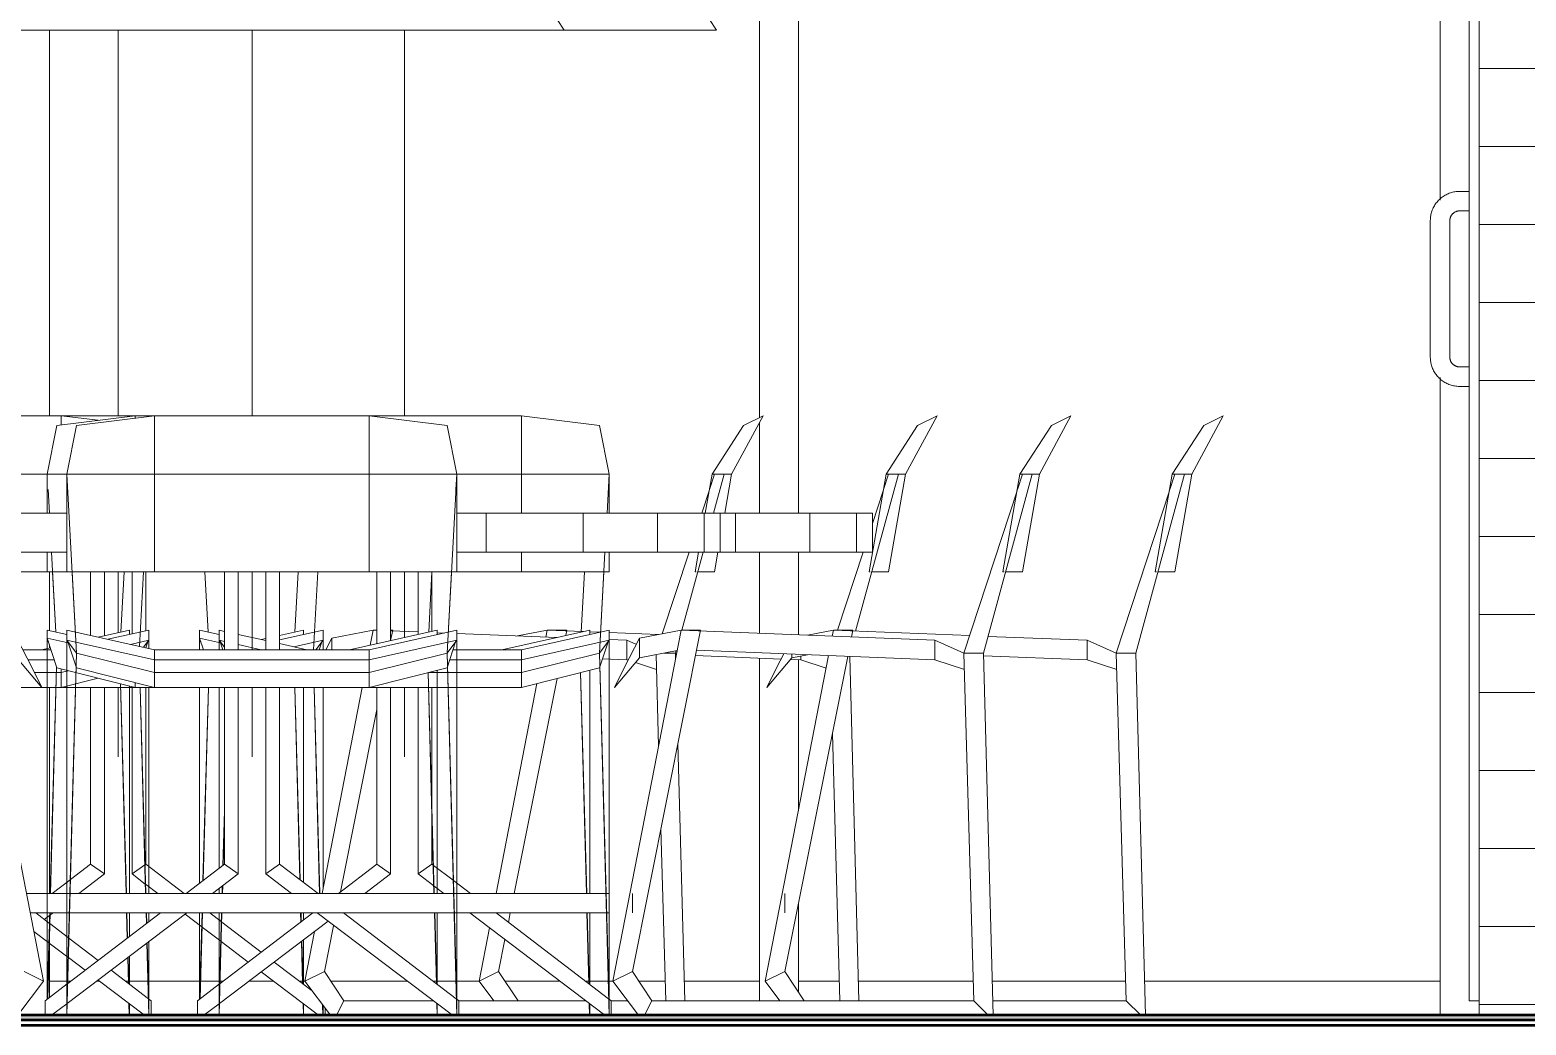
# Model space of a CAD drawing. Header units: inches. Extents: x -4169 to 1533, y -251 to 585.
# Drawn here: x 153.9 to 230.6, y -0.2 to 50.8 of the extents above; entities that cross this region are included whole.
import ezdxf

# ---------------------------------------------------------------- set-up
doc = ezdxf.new("R2010")
doc.units = ezdxf.units.IN
doc.header["$MEASUREMENT"] = 0
doc.linetypes.add('Aligning Line 1_8_', pattern=[0.25, 0.125, -0.125])
doc.linetypes.add('Grid Line 1_2_', pattern=[0.875, 0.5, -0.125, 0.125, -0.125])
for name, color, linetype, lineweight in [('0-4', 10, 'Continuous', 5), ('A-DOOR', 31, 'Continuous', 13), ('A-DOOR-2', 31, 'Continuous', 9), ('A-FLOR-1', 250, 'Continuous', 50), ('A-FLOR-LEVL-1', 51, 'Grid Line 1_2_', 9), ('A-FLOR-PATT-1', 7, 'Continuous', 9), ('A-GENM', 5, 'Continuous', 9), ('A-GLAZ-CWMG', 51, 'Continuous', 9), ('A-WALL', 113, 'Continuous', 13), ('A-WALL-PATT-1', 111, 'Continuous', 9), ('G-ANNO-SYMB', 111, 'Aligning Line 1_8_', 9), ('G-ANNO-SYMB-1', 147, 'Aligning Line 1_8_', 9), ('G-IMPT', 8, 'Continuous', 9), ('L-SITE', 91, 'Continuous', 9)]:
    doc.layers.add(name, color=color, linetype=linetype, lineweight=lineweight)

# ---------------------------------------------------------------- blocks, each defined once
blk = doc.blocks.new('CTR - 2nd Phase_rvt-2-BUILDING ELEVATION - SOUTH')
at = {"layer": 'A-FLOR-PATT-1'}
h = blk.add_hatch(dxfattribs=at)
h.set_pattern_fill('FP_29', color=256, style=0, pattern_type=2)
h.set_pattern_definition([(0, (0, 0), (24, 24), [24, -24]), (0, (0, 9), (24, 24), [24, -24]), (0, (0, 18), (24, 24), [24, -24]), (90, (3, 21), (-24, 24), [24, -24]), (90, (12, 21), (-24, 24), [24, -24]), (90, (21, 21), (-24, 24), [24, -24])])
h.paths.add_polyline_path([(9897.389, -0.25), (9897.449, -0.25), (9897.389, 0), (12087.189, 0.013), (12087.189, 0.25), (9891.189, 0.25), (9891.189, -0.25), (9894.604, -0.25)], flags=0)
at = {"layer": 'A-FLOR-1'}
for p, q in [((12087.189, 0.25), (9891.189, 0.25)), ((12088.589, 0), (9897.389, 0)), ((9891.189, -0.25), (12087.189, -0.25))]:
    blk.add_line(p, q, dxfattribs=at)
at = {"layer": 'A-FLOR-LEVL-1'}
blk.add_line((9609.49, 0), (12558.481, 0), dxfattribs=at)
blk = doc.blocks.new('CTR  - Topography_rvt-2-BUILDING ELEVATION - SOUTH')
at = {"layer": 'A-FLOR-LEVL-1'}
blk.add_line((9609.49, 0), (12558.481, 0), dxfattribs=at)
at = {"layer": 'G-ANNO-SYMB-1'}
blk.add_line((9742.879, 0), (12461.78, 0), dxfattribs=at)
blk = doc.blocks.new('CTR - 1st Phase - Common Walls_rvt-2-BUILDING ELEVATION - SOUTH')
at = {"layer": 'A-FLOR-LEVL-1'}
blk.add_line((9609.49, 0), (12558.481, 0), dxfattribs=at)
at = {"layer": 'G-ANNO-SYMB-1'}
blk.add_line((9706.236, 0), (12461.78, 0), dxfattribs=at)
blk = doc.blocks.new('Outdoor Table01 - 02ZUTB01_dwg-V29-BUILDING ELEVATION - SOUTH')
at = {"layer": 'G-IMPT'}
for p, q in [((11193.59, 31), (11204.59, 31)), ((11204.59, 31), (11206.484, 30.763)), ((11204.59, 31), (11204.59, 30.527)), ((11240.576, 31), (11238.96, 28)), ((11239.576, 30.5), (11240.576, 31)), ((11239.576, 30.5), (11237.96, 28)), ((11193.59, 28), (11203.877, 28)), ((11237.96, 28), (11237.612, 26)), ((11237.833, 27.213), (11238.09, 28)), ((11238.09, 28), (11237.96, 28)), ((11238.045, 26), (11238.59, 28)), ((11238.09, 28), (11238.59, 28)), ((11238.96, 28), (11238.59, 28)), ((11238.96, 28), (11238.612, 26)), ((11237.436, 26), (11237.812, 27.151)), ((11235.412, 19.812), (11236.782, 24)), ((11236.409, 20), (11237.5, 24)), ((11237.264, 24), (11237.09, 23)), ((11238.264, 24), (11238.09, 23)), ((11203.877, 23), (11193.59, 23)), ((11207.649, 19.902), (11207.818, 23)), ((11207.649, 19.902), (11207.818, 23)), ((11208.818, 23), (11208.609, 19.171)), ((11208.818, 23), (11208.609, 19.171)), ((11237.151, 23), (11237.09, 23)), ((11238.09, 23), (11237.227, 23)), ((11206.484, 19.643), (11208.09, 20)), ((11209.09, 20), (11206.984, 19.532)), ((11208.09, 19.778), (11208.09, 20)), ((11209.09, 20), (11209.09, 19.48)), ((11218.46, 19.585), (11220.59, 20)), ((11220.442, 19.237), (11220.59, 20)), ((11220.59, 20), (11220.775, 20)), ((11220.59, 20), (11220.775, 19.993)), ((11221.482, 20), (11221.59, 20)), ((11221.482, 19.964), (11222.897, 19.908)), ((11221.484, 19.468), (11221.59, 20)), ((11209.09, 19.48), (11208.154, 19.272)), ((11209.09, 19.48), (11208.817, 19.124)), ((11209.03, 19.401), (11208.93, 19.099)), ((11209.09, 19.064), (11209.09, 19.48)), ((11209.09, 19.064), (11209.09, 19.48)), ((11218.158, 19), (11218.46, 19.585)), ((11218.46, 19), (11218.46, 19.585)), ((11223.877, 19.868), (11224.223, 19.855)), ((11224.877, 19.828), (11229.996, 19.624)), ((11232.689, 19.516), (11233.59, 19.48)), ((11233.59, 19.48), (11234.082, 19.266)), ((11233.59, 18.48), (11233.59, 19.48)), ((11204.069, 19), (11202.621, 19)), ((11204.24, 18.48), (11202.89, 18.48)), ((11203.59, 19), (11204.037, 19.099)), ((11233.59, 18.48), (11232.342, 18.53)), ((11233.664, 18.456), (11233.59, 18.48)), ((11235.224, 14.069), (11235.092, 18.75)), ((11236.09, 18.83), (11235.501, 18.83)), ((11236.09, 18.83), (11236.123, 18.951)), ((11236.097, 18.562), (11236.09, 18.83)), ((11204.59, 17.83), (11203.222, 17.83)), ((11204.59, 18.012), (11204.59, 17.83)), ((11204.955, 17.921), (11204.59, 17.83)), ((11204.59, 17.83), (11204.59, 17.065)), ((11235.114, 17.984), (11234.035, 18.335)), ((11204.59, 17.065), (11200.76, 17.065)), ((11206.484, 17.538), (11204.59, 17.065)), ((11207.918, 6.5), (11207.632, 17.251)), ((11207.936, 6.5), (11207.634, 17.251)), ((11207.936, 6.5), (11207.634, 17.251)), ((11208.09, 6.5), (11208.09, 17.137)), ((11208.09, 6.5), (11208.09, 17.137)), ((11208.637, 17.065), (11208.918, 6.5)), ((11208.64, 17.065), (11208.936, 6.5)), ((11209.09, 6.5), (11209.09, 17.065)), ((11209.09, 6.5), (11209.09, 17.065)), ((11217.965, 6.5), (11220.02, 17.065)), ((11218.905, 6.576), (11220.775, 15.925)), ((11236.564, 1), (11236.214, 14.183)), ((11235.59, 1), (11235.343, 9.829)), ((11202.814, 6.5), (11203.877, 6.5)), ((11203.009, 5.5), (11203.877, 5.5)), ((11203.287, 5.5), (11203.988, 4.966)), ((11207.979, 4.205), (11207.944, 5.5)), ((11208, 4.221), (11207.964, 5.5)), ((11208, 4.221), (11207.964, 5.5)), ((11208.09, 4.29), (11208.09, 5.5)), ((11208.09, 4.29), (11208.09, 5.5)), ((11208.944, 5.5), (11208.959, 4.951)), ((11208.964, 5.5), (11208.979, 4.966)), ((11209.09, 5.051), (11209.09, 5.5)), ((11209.09, 5.051), (11209.09, 5.5)), ((11204.008, 4.951), (11204.967, 4.221)), ((11218.09, 2.5), (11218.557, 4.831)), ((11203.194, 4.548), (11203.96, 3.967)), ((11203.982, 3.951), (11204.939, 3.226)), ((11204.989, 4.205), (11206.484, 3.066)), ((11208.985, 3.951), (11209.084, 0.25)), ((11209.007, 3.967), (11209.09, 1)), ((11209.09, 2.5), (11209.09, 4.03)), ((11209.09, 2), (11209.09, 4.03)), ((11217.09, 2), (11217.586, 4.548)), ((11204.962, 3.208), (11205.818, 2.56)), ((11208.04, 1.881), (11208.005, 3.208)), ((11208.066, 1.861), (11208.028, 3.226)), ((11208.066, 1.861), (11208.028, 3.226)), ((11208.09, 2), (11208.09, 3.273)), ((11208.09, 2.5), (11208.09, 3.273)), ((11207.149, 2.56), (11209.061, 1.103)), ((11208.09, 2.5), (11208.09, 1.843)), ((11208.09, 2), (11208.09, 2.5)), ((11209.09, 1), (11209.09, 2.5)), ((11209.09, 2.5), (11209.09, 2)), ((11217.09, 2), (11218.09, 2.5)), ((11218.09, 2.5), (11219.09, 1)), ((11206.484, 2.056), (11208.867, 0.25)), ((11208.09, 2), (11208.09, 1.843)), ((11209.09, 1), (11209.09, 2)), ((11217.09, 2), (11218.403, 0.25)), ((11208.084, 0.25), (11208.067, 0.856)), ((11208.09, 0.838), (11208.09, 0.25)), ((11208.09, 0.838), (11208.09, 0.25)), ((11208.09, 0.838), (11208.09, 0.25)), ((11209.088, 1.083), (11209.197, 1)), ((11209.09, 0.25), (11209.09, 1)), ((11209.197, 1), (11209.197, 0.25)), ((11219.09, 1), (11218.715, 0.25)), ((11219.09, 1), (11223.664, 1)), ((11224.984, 1), (11231.476, 1)), ((11232.796, 1), (11233.627, 1))]:
    blk.add_line(p, q, dxfattribs=at)
blk = doc.blocks.new('Outdoor Table01 - Outdoor Table01-V30-BUILDING ELEVATION - SOUTH')
blk.add_blockref('Outdoor Table01 - 02ZUTB01_dwg-V29-BUILDING ELEVATION - SOUTH', (0, 0))
blk = doc.blocks.new('Outdoor Table01 - 02ZUTB01_dwg-V33-BUILDING ELEVATION - SOUTH')
at = {"layer": 'G-IMPT'}
for p, q in [((11207.516, 49.5), (11207.516, 50.767)), ((11207.516, 49.5), (11207.516, 50.767)), ((11207.516, 31), (11207.516, 49.5)), ((11207.516, 31), (11207.516, 49.5)), ((11204.59, 31), (11208.377, 31)), ((11249.501, 31), (11247.886, 28)), ((11248.501, 30.5), (11249.501, 31)), ((11248.501, 30.5), (11246.886, 28)), ((11245.322, 19.955), (11247.516, 28)), ((11246.886, 28), (11246.016, 23)), ((11246.758, 27.213), (11247.016, 28)), ((11247.016, 28), (11246.886, 28)), ((11247.016, 28), (11247.516, 28)), ((11247.886, 28), (11247.016, 23)), ((11247.886, 28), (11247.516, 28)), ((11246.189, 25.474), (11246.738, 27.151)), ((11244.399, 20), (11245.707, 24)), ((11206.101, 19.728), (11206.101, 23)), ((11206.809, 19.715), (11206.809, 23)), ((11207.516, 19.872), (11207.516, 23)), ((11207.516, 19.872), (11207.516, 23)), ((11208.223, 19.807), (11208.223, 23)), ((11208.93, 19.964), (11208.93, 23)), ((11216.574, 19.902), (11216.743, 23)), ((11216.574, 19.902), (11216.743, 23)), ((11217.743, 23), (11217.525, 19)), ((11217.743, 23), (11217.525, 19)), ((11246.076, 23), (11246.016, 23)), ((11247.016, 23), (11246.153, 23)), ((11218.016, 20), (11215.791, 19.506)), ((11215.791, 19.728), (11217.016, 20)), ((11217.016, 19.778), (11217.016, 20)), ((11218.016, 20), (11218.016, 19.48)), ((11227.994, 19.704), (11229.516, 20)), ((11229.447, 19.646), (11229.516, 20)), ((11229.516, 20), (11230.516, 20)), ((11229.516, 20), (11231.358, 19.926)), ((11230.461, 19.727), (11230.516, 20)), ((11214.853, 19.519), (11215.084, 19.571)), ((11218.016, 19.48), (11216.523, 19.148)), ((11218.016, 19.48), (11217.647, 19)), ((11217.955, 19.401), (11217.823, 19)), ((11218.016, 19), (11218.016, 19.48)), ((11218.016, 19), (11218.016, 19.48)), ((11231.689, 19.913), (11232.205, 19.892)), ((11232.689, 19.873), (11235.207, 19.772)), ((11241.51, 18.52), (11237.116, 18.696)), ((11242.516, 18.48), (11241.988, 18.501)), ((11242.516, 18.48), (11242.516, 18.674)), ((11243.812, 18.058), (11242.516, 18.48)), ((11245.489, 1), (11245.02, 18.654)), ((11208.377, 17.065), (11204.59, 17.065)), ((11206.101, 8), (11206.101, 17.065)), ((11206.809, 7.5), (11206.809, 17.065)), ((11207.516, 13.5), (11207.516, 17.065)), ((11207.516, 13.5), (11207.516, 17.065)), ((11208.223, 7.5), (11208.223, 17.065)), ((11208.93, 8), (11208.93, 17.065)), ((11216.824, 7.213), (11216.563, 17.065)), ((11216.842, 7.2), (11216.565, 17.065)), ((11216.842, 7.2), (11216.565, 17.065)), ((11217.016, 7.067), (11217.016, 17.065)), ((11217.016, 7.067), (11217.016, 17.065)), ((11217.563, 17.065), (11217.843, 6.5)), ((11217.565, 17.065), (11217.861, 6.5)), ((11218.016, 6.76), (11218.016, 17.065)), ((11218.016, 6.76), (11218.016, 17.065)), ((11226.891, 6.5), (11228.984, 17.264)), ((11227.816, 6.5), (11230.02, 17.523)), ((11244.516, 1), (11244.131, 14.709)), ((11206.101, 8), (11205.068, 7.213)), ((11206.101, 8), (11206.809, 7.5)), ((11208.223, 7.5), (11208.879, 7.964)), ((11208.93, 8), (11210.9, 6.5)), ((11205.051, 7.2), (11204.132, 6.5)), ((11206.809, 7.5), (11205.489, 6.5)), ((11208.223, 7.5), (11208.905, 6.983)), ((11208.923, 6.97), (11209.543, 6.5)), ((11203.999, 5.372), (11203.727, 5.165)), ((11204.169, 5.5), (11204.02, 5.387)), ((11210.946, 5.437), (11211.796, 4.793)), ((11212.213, 5.5), (11212.803, 5.051)), ((11216.882, 5.035), (11216.87, 5.5)), ((11216.902, 5.051), (11216.89, 5.5)), ((11216.902, 5.051), (11216.89, 5.5)), ((11217.016, 5.137), (11217.016, 5.5)), ((11217.016, 5.137), (11217.016, 5.5)), ((11227.519, 5.018), (11227.616, 5.5)), ((11211.816, 4.778), (11212.775, 4.051)), ((11212.823, 5.035), (11214.853, 3.49)), ((11226.016, 2), (11226.547, 4.734)), ((11212.797, 4.035), (11214.186, 2.982)), ((11216.966, 1.881), (11216.909, 4.035)), ((11216.992, 1.861), (11216.93, 4.051)), ((11216.992, 1.861), (11216.93, 4.051)), ((11217.016, 2), (11217.016, 4.116)), ((11217.016, 2.5), (11217.016, 4.116)), ((11227.016, 2.5), (11227.342, 4.132)), ((11214.853, 2.477), (11217.792, 0.25)), ((11215.519, 2.982), (11217.465, 1.501)), ((11217.016, 2.5), (11217.016, 1.843)), ((11217.016, 2), (11217.016, 2.5)), ((11226.016, 2), (11227.016, 2.5)), ((11227.016, 2.5), (11228.016, 1)), ((11217.016, 2), (11217.016, 1.843)), ((11226.016, 2), (11226.766, 1)), ((11217.009, 0.25), (11216.993, 0.856)), ((11217.016, 0.838), (11217.016, 0.25)), ((11217.016, 0.838), (11217.016, 0.25)), ((11217.016, 0.838), (11217.016, 0.25)), ((11217.995, 0.794), (11218.009, 0.25)), ((11218.016, 0.25), (11218.016, 0.766)), ((11218.122, 0.624), (11218.122, 0.25))]:
    blk.add_line(p, q, dxfattribs=at)
blk = doc.blocks.new('Outdoor Table01 - Outdoor Table01-V34-BUILDING ELEVATION - SOUTH')
blk.add_blockref('Outdoor Table01 - 02ZUTB01_dwg-V33-BUILDING ELEVATION - SOUTH', (0, 0))
blk = doc.blocks.new('Outdoor Table01 - 02ZUTB01_dwg-V35-BUILDING ELEVATION - SOUTH')
at = {"layer": 'G-IMPT'}
for p, q in [((11237.075, 52.489), (11238.189, 50.767)), ((11222.189, 49.5), (11222.189, 50.767)), ((11222.189, 49.5), (11222.189, 50.767)), ((11230.377, 50.767), (11238.189, 50.767)), ((11222.189, 31), (11222.189, 49.5)), ((11222.189, 31), (11222.189, 49.5)), ((11220.377, 31), (11228.189, 31)), ((11228.189, 31), (11232.189, 30.5)), ((11228.189, 31), (11228.189, 28)), ((11264.175, 31), (11262.559, 28)), ((11263.175, 30.5), (11264.175, 31)), ((11232.189, 30.5), (11232.689, 28)), ((11263.175, 30.5), (11261.559, 28)), ((11224.877, 28), (11228.189, 28)), ((11228.189, 28), (11232.689, 28)), ((11228.189, 28), (11228.189, 26)), ((11232.689, 28), (11232.58, 26)), ((11232.689, 28), (11232.646, 27.213)), ((11232.689, 28), (11232.689, 26)), ((11259.689, 18.83), (11262.189, 28)), ((11261.559, 28), (11260.689, 23)), ((11261.432, 27.213), (11261.689, 28)), ((11261.689, 28), (11261.559, 28)), ((11261.689, 28), (11262.189, 28)), ((11262.559, 28), (11261.689, 23)), ((11262.559, 28), (11262.189, 28)), ((11258.689, 18.83), (11261.412, 27.151)), ((11239.16, 26), (11238.377, 26)), ((11242.974, 26), (11239.16, 26)), ((11239.16, 24), (11239.16, 26)), ((11245.372, 26), (11242.974, 26)), ((11242.974, 24), (11242.974, 26)), ((11246.189, 26), (11245.372, 26)), ((11245.372, 24), (11245.372, 26)), ((11246.189, 24), (11246.189, 26)), ((11228.189, 24), (11228.189, 23)), ((11232.471, 24), (11232.189, 18.83)), ((11232.689, 24), (11232.689, 23)), ((11239.16, 24), (11238.377, 24)), ((11242.974, 24), (11239.16, 24)), ((11245.372, 24), (11242.974, 24)), ((11246.189, 24), (11245.372, 24)), ((11212.131, 19.902), (11211.962, 23)), ((11211.962, 23), (11212.131, 19.902)), ((11220.775, 19.311), (11220.775, 23)), ((11221.482, 19.468), (11221.482, 23)), ((11222.189, 19.625), (11222.189, 23)), ((11222.189, 19.625), (11222.189, 23)), ((11222.897, 19.782), (11222.897, 23)), ((11223.604, 19.939), (11223.604, 23)), ((11228.189, 23), (11224.877, 23)), ((11232.689, 23), (11228.189, 23)), ((11231.248, 19.902), (11231.417, 23)), ((11231.248, 19.902), (11231.417, 23)), ((11232.417, 23), (11232.189, 18.83)), ((11260.75, 23), (11260.689, 23)), ((11261.689, 23), (11260.826, 23)), ((11203.689, 2), (11200.189, 20)), ((11211.689, 19.585), (11211.689, 20)), ((11211.689, 20), (11212.689, 19.778)), ((11212.689, 20), (11212.689, 19.48)), ((11212.963, 19.939), (11212.689, 20)), ((11227.189, 19), (11231.689, 20)), ((11232.689, 20), (11228.189, 19)), ((11231.689, 19.778), (11231.689, 20)), ((11232.689, 20), (11232.689, 19.48)), ((11242.858, 19.741), (11244.189, 20)), ((11244.129, 19.69), (11244.189, 20)), ((11244.189, 20), (11245.189, 20)), ((11244.189, 20), (11251.168, 19.721)), ((11245.119, 19.65), (11245.189, 20)), ((11202.319, 19.585), (11203.104, 18.065)), ((11211.689, 19), (11211.689, 19.585)), ((11211.689, 19), (11211.689, 19.585)), ((11211.689, 19.585), (11211.882, 19)), ((11211.689, 19.585), (11211.689, 19.48)), ((11211.689, 19.585), (11212.768, 19.345)), ((11211.689, 19.48), (11211.75, 19.401)), ((11212.689, 19.48), (11212.689, 19)), ((11212.689, 19), (11212.689, 19.48)), ((11212.689, 19.48), (11212.963, 19.124)), ((11212.963, 19.419), (11212.689, 19.48)), ((11212.882, 19), (11212.75, 19.401)), ((11215.084, 19.468), (11213.67, 19.782)), ((11214.848, 19), (11213.67, 19.262)), ((11217.189, 19), (11215.791, 19.311)), ((11232.689, 19.48), (11228.189, 18.48)), ((11232.689, 19.48), (11232.189, 18.83)), ((11232.629, 19.401), (11232.189, 18.065)), ((11232.689, 2.5), (11232.689, 19.48)), ((11232.689, 6.5), (11232.689, 19.48)), ((11252.11, 19.683), (11257.189, 19.48)), ((11257.189, 19.48), (11258.689, 18.83)), ((11257.189, 18.48), (11257.189, 19.48)), ((11202.319, 18.585), (11203.604, 17.065)), ((11228.189, 18.48), (11224.513, 18.48)), ((11228.189, 19), (11224.684, 19)), ((11228.189, 19), (11228.189, 18.48)), ((11232.189, 18.83), (11228.189, 17.83)), ((11228.189, 18.48), (11228.189, 17.83)), ((11232.189, 18.83), (11232.683, 0.25)), ((11232.189, 18.83), (11232.689, 1)), ((11240.689, 2), (11243.936, 18.698)), ((11242.059, 18.585), (11240.775, 17.065)), ((11241.275, 18.065), (11241.648, 18.789)), ((11241.689, 2.5), (11244.921, 18.658)), ((11242.059, 18.585), (11242.059, 18.773)), ((11242.858, 18.741), (11242.059, 18.585)), ((11257.189, 18.48), (11251.873, 18.693)), ((11258.713, 17.984), (11257.189, 18.48)), ((11259.189, 1), (11258.689, 18.83)), ((11259.689, 18.83), (11258.689, 18.83)), ((11260.183, 0.25), (11259.689, 18.83)), ((11203.104, 18.065), (11203.604, 17.065)), ((11228.189, 17.83), (11223.435, 17.83)), ((11232.189, 18.065), (11228.189, 17.065)), ((11228.189, 17.83), (11228.189, 17.065)), ((11231.517, 6.5), (11231.216, 17.822)), ((11231.535, 6.5), (11231.218, 17.822)), ((11231.535, 6.5), (11231.218, 17.822)), ((11231.689, 6.5), (11231.689, 17.94)), ((11231.689, 6.5), (11231.689, 17.94)), ((11240.775, 17.065), (11241.275, 18.065)), ((11211.689, 7.03), (11211.689, 17.065)), ((11211.689, 7.03), (11211.689, 17.065)), ((11212.14, 17.065), (11211.862, 7.162)), ((11212.14, 17.065), (11211.862, 7.162)), ((11212.143, 17.065), (11211.88, 7.175)), ((11212.689, 17.065), (11212.689, 7.792)), ((11212.689, 7.792), (11212.689, 17.065)), ((11228.189, 17.065), (11220.377, 17.065)), ((11220.775, 8), (11220.775, 17.065)), ((11221.482, 7.5), (11221.482, 17.065)), ((11222.189, 13.5), (11222.189, 17.065)), ((11222.189, 13.5), (11222.189, 17.065)), ((11222.897, 7.5), (11222.897, 17.065)), ((11223.604, 10.745), (11223.604, 17.065)), ((11212.884, 7.94), (11212.963, 10.745)), ((11212.901, 7.953), (11212.963, 10.292)), ((11223.604, 8), (11223.604, 10.292)), ((11220.775, 8), (11218.805, 6.5)), ((11220.775, 8), (11221.482, 7.5)), ((11222.897, 7.5), (11223.604, 8)), ((11223.604, 8), (11223.666, 7.953)), ((11223.682, 7.94), (11224.686, 7.175)), ((11221.482, 7.5), (11220.162, 6.5)), ((11222.897, 7.5), (11223.694, 6.896)), ((11224.704, 7.162), (11225.573, 6.5)), ((11212.689, 6.757), (11212.689, 6.5)), ((11212.689, 6.5), (11212.689, 6.757)), ((11212.844, 6.5), (11212.854, 6.882)), ((11212.862, 6.5), (11212.873, 6.896)), ((11223.712, 6.882), (11224.216, 6.5)), ((11224.877, 6.5), (11232.517, 6.5)), ((11232.535, 6.5), (11232.689, 6.5)), ((11232.689, 6.5), (11232.689, 5.5)), ((11241.689, 5.5), (11241.689, 6.5)), ((11211.689, 2.5), (11211.689, 5.5)), ((11211.689, 2), (11211.689, 5.5)), ((11211.816, 5.5), (11211.692, 1.083)), ((11211.816, 5.5), (11211.692, 1.083)), ((11211.835, 5.5), (11211.719, 1.103)), ((11212.689, 5.5), (11212.689, 2)), ((11212.689, 2.5), (11212.689, 5.5)), ((11212.689, 1), (11212.816, 5.5)), ((11212.696, 0.25), (11212.835, 5.5)), ((11217.492, 5.5), (11212.739, 1.881)), ((11224.877, 5.5), (11232.543, 5.5)), ((11225.536, 5.5), (11232.466, 0.25)), ((11226.887, 5.5), (11232.66, 1.103)), ((11231.639, 1.881), (11231.543, 5.5)), ((11231.665, 1.861), (11231.563, 5.5)), ((11231.665, 1.861), (11231.563, 5.5)), ((11231.689, 2), (11231.689, 5.5)), ((11231.689, 2.5), (11231.689, 5.5)), ((11232.563, 5.5), (11232.689, 5.5)), ((11232.689, 2), (11232.689, 5.5)), ((11218.283, 5.076), (11212.712, 0.856)), ((11202.689, 2.5), (11203.689, 2)), ((11211.689, 1.081), (11211.689, 2.5)), ((11211.689, 2.5), (11211.689, 2)), ((11212.689, 2.5), (11212.689, 1)), ((11212.689, 2), (11212.689, 2.5)), ((11231.689, 2.5), (11231.689, 1.843)), ((11231.689, 2), (11231.689, 2.5)), ((11232.689, 1), (11232.689, 2.5)), ((11232.689, 2.5), (11232.689, 2)), ((11240.689, 2), (11241.689, 2.5)), ((11241.689, 2.5), (11242.689, 1)), ((11202.377, 0.25), (11203.689, 2)), ((11212.714, 1.861), (11211.583, 1)), ((11211.689, 1.081), (11211.689, 2)), ((11212.689, 2), (11212.689, 1)), ((11231.689, 2), (11231.689, 1.843)), ((11232.689, 1), (11232.689, 2)), ((11240.689, 2), (11241.439, 1)), ((11211.583, 1), (11211.583, 0.25)), ((11212.689, 0.838), (11211.913, 0.25)), ((11212.689, 1), (11212.689, 0.25)), ((11231.683, 0.25), (11231.667, 0.856)), ((11231.689, 0.838), (11231.689, 0.25)), ((11231.689, 0.838), (11231.689, 0.25)), ((11231.689, 0.838), (11231.689, 0.25)), ((11232.687, 1.083), (11232.796, 1)), ((11232.689, 0.25), (11232.689, 1)), ((11232.796, 1), (11232.796, 0.25)), ((11252.35, 1), (11259.189, 1)), ((11259.189, 1), (11259.939, 0.25))]:
    blk.add_line(p, q, dxfattribs=at)
blk = doc.blocks.new('Outdoor Table01 - Outdoor Table01-V36-BUILDING ELEVATION - SOUTH')
blk.add_blockref('Outdoor Table01 - 02ZUTB01_dwg-V35-BUILDING ELEVATION - SOUTH', (0, 0))
blk = doc.blocks.new('Outdoor Table01 - 02ZUTB01_dwg-V28-BUILDING ELEVATION - SOUTH')
at = {"layer": 'G-IMPT'}
for p, q in [((11106.665, 75.5), (11122.665, 50.767)), ((11090.665, 50.767), (11122.665, 50.767)), ((11106.665, 49.5), (11106.665, 50.767)), ((11106.665, 49.5), (11106.665, 50.767)), ((11106.665, 31), (11106.665, 49.5)), ((11106.665, 31), (11106.665, 49.5)), ((11100.665, 31), (11096.665, 30.5)), ((11097.665, 30.5), (11101.665, 31)), ((11101.665, 31), (11100.665, 31)), ((11100.665, 31), (11100.665, 30.875)), ((11101.665, 31), (11112.665, 31)), ((11101.665, 31), (11101.665, 28)), ((11112.665, 31), (11116.665, 30.5)), ((11112.665, 31), (11112.665, 28)), ((11148.65, 31), (11147.035, 28)), ((11147.65, 30.5), (11148.65, 31)), ((11096.165, 28), (11096.665, 30.5)), ((11097.665, 30.5), (11097.165, 28)), ((11116.665, 30.5), (11117.165, 28)), ((11147.65, 30.5), (11146.035, 28)), ((11096.165, 28), (11096.165, 26)), ((11097.165, 28), (11096.165, 28)), ((11097.665, 18.83), (11097.165, 28)), ((11097.208, 27.213), (11097.165, 28)), ((11097.165, 28), (11097.165, 23)), ((11101.665, 28), (11097.165, 28)), ((11101.665, 28), (11112.665, 28)), ((11101.665, 28), (11101.665, 23)), ((11112.665, 28), (11117.165, 28)), ((11112.665, 28), (11112.665, 23)), ((11117.165, 28), (11116.665, 18.83)), ((11117.165, 28), (11117.122, 27.213)), ((11117.165, 28), (11117.165, 23)), ((11144.165, 18.83), (11146.665, 28)), ((11146.035, 28), (11145.165, 23)), ((11145.907, 27.213), (11146.165, 28)), ((11146.165, 28), (11146.035, 28)), ((11146.165, 28), (11146.665, 28)), ((11147.035, 28), (11146.165, 23)), ((11147.035, 28), (11146.665, 28)), ((11096.274, 26), (11096.208, 27.213)), ((11143.165, 18.83), (11145.887, 27.151)), ((11097.165, 26), (11094.665, 26)), ((11118.665, 26), (11117.165, 26)), ((11123.635, 26), (11118.665, 26)), ((11118.665, 24), (11118.665, 26)), ((11127.449, 26), (11123.635, 26)), ((11123.635, 24), (11123.635, 26)), ((11129.847, 26), (11127.449, 26)), ((11127.449, 24), (11127.449, 26)), ((11130.665, 26), (11129.847, 26)), ((11129.847, 24), (11129.847, 26)), ((11130.665, 24), (11130.665, 26)), ((11097.165, 24), (11094.665, 24)), ((11096.165, 24), (11096.165, 23)), ((11096.606, 19.902), (11096.383, 24)), ((11118.665, 24), (11117.165, 24)), ((11123.635, 24), (11118.665, 24)), ((11127.449, 24), (11123.635, 24)), ((11129.847, 24), (11127.449, 24)), ((11130.665, 24), (11129.847, 24)), ((11096.165, 23), (11097.165, 23)), ((11096.437, 23), (11096.606, 19.902)), ((11101.665, 23), (11097.165, 23)), ((11097.665, 18.83), (11097.437, 23)), ((11112.665, 23), (11101.665, 23)), ((11105.251, 19), (11105.251, 23)), ((11105.958, 19), (11105.958, 23)), ((11106.665, 19), (11106.665, 23)), ((11106.665, 19), (11106.665, 23)), ((11107.372, 19), (11107.372, 23)), ((11108.079, 19), (11108.079, 23)), ((11117.165, 23), (11112.665, 23)), ((11115.723, 19.902), (11115.892, 23)), ((11115.723, 19.902), (11115.892, 23)), ((11116.892, 23), (11116.665, 18.83)), ((11145.225, 23), (11145.165, 23)), ((11146.165, 23), (11145.302, 23)), ((11096.165, 19.585), (11096.165, 20)), ((11096.165, 20), (11097.165, 19.778)), ((11097.165, 20), (11097.165, 19.48)), ((11101.665, 19), (11097.165, 20)), ((11111.665, 19), (11116.165, 20)), ((11117.165, 20), (11112.665, 19)), ((11116.165, 19.778), (11116.165, 20)), ((11117.165, 20), (11117.165, 19.48)), ((11125.165, 2), (11128.665, 20)), ((11126.165, 2.5), (11129.665, 20)), ((11126.535, 19.585), (11128.665, 20)), ((11128.665, 20), (11129.665, 20)), ((11128.665, 20), (11141.665, 19.48)), ((11096.165, 6.5), (11096.165, 19.585)), ((11096.165, 2), (11096.165, 19.585)), ((11096.165, 19.585), (11096.665, 18.065)), ((11096.165, 19.585), (11096.165, 19.48)), ((11096.165, 19.585), (11097.244, 19.345)), ((11096.165, 19.48), (11096.225, 19.401)), ((11097.165, 19.48), (11097.165, 6.5)), ((11097.165, 2.5), (11097.165, 19.48)), ((11097.165, 19.48), (11097.665, 18.83)), ((11101.665, 18.48), (11097.165, 19.48)), ((11097.665, 18.065), (11097.225, 19.401)), ((11117.165, 19.48), (11112.665, 18.48)), ((11117.165, 19.48), (11116.665, 18.83)), ((11117.104, 19.401), (11116.665, 18.065)), ((11117.165, 2.5), (11117.165, 19.48)), ((11117.165, 6.5), (11117.165, 19.48)), ((11125.75, 18.065), (11126.535, 19.585)), ((11126.535, 18.585), (11126.535, 19.585)), ((11141.665, 19.48), (11143.165, 18.83)), ((11141.665, 18.48), (11141.665, 19.48)), ((11097.165, 1), (11097.665, 18.83)), ((11097.172, 0.25), (11097.665, 18.83)), ((11101.665, 17.83), (11097.665, 18.83)), ((11112.665, 19), (11101.665, 19)), ((11101.665, 18.48), (11101.665, 19)), ((11112.665, 18.48), (11101.665, 18.48)), ((11101.665, 17.83), (11101.665, 18.48)), ((11112.665, 19), (11112.665, 18.48)), ((11116.665, 18.83), (11112.665, 17.83)), ((11112.665, 18.48), (11112.665, 17.83)), ((11116.665, 18.83), (11117.158, 0.25)), ((11116.665, 18.83), (11117.165, 1)), ((11126.535, 18.585), (11125.25, 17.065)), ((11128.463, 18.961), (11126.535, 18.585)), ((11141.665, 18.48), (11129.459, 18.968)), ((11143.189, 17.984), (11141.665, 18.48)), ((11143.665, 1), (11143.165, 18.83)), ((11144.165, 18.83), (11143.165, 18.83)), ((11144.658, 0.25), (11144.165, 18.83)), ((11096.645, 18.125), (11096.319, 6.492)), ((11096.645, 18.125), (11096.319, 6.492)), ((11096.646, 18.122), (11096.337, 6.491)), ((11096.665, 18.065), (11100.665, 17.065)), ((11101.665, 17.065), (11097.665, 18.065)), ((11112.665, 17.83), (11101.665, 17.83)), ((11101.665, 17.83), (11101.665, 17.065)), ((11116.665, 18.065), (11112.665, 17.065)), ((11112.665, 17.83), (11112.665, 17.065)), ((11115.992, 6.5), (11115.692, 17.822)), ((11116.011, 6.5), (11115.693, 17.822)), ((11116.011, 6.5), (11115.693, 17.822)), ((11116.165, 6.5), (11116.165, 17.94)), ((11116.165, 6.5), (11116.165, 17.94)), ((11125.25, 17.065), (11125.75, 18.065)), ((11100.665, 17.315), (11100.665, 17.065)), ((11100.665, 17.065), (11101.665, 17.065)), ((11112.665, 17.065), (11101.665, 17.065)), ((11105.251, 8), (11105.251, 17.065)), ((11105.958, 7.5), (11105.958, 17.065)), ((11106.665, 13.5), (11106.665, 17.065)), ((11106.665, 13.5), (11106.665, 17.065)), ((11107.372, 7.5), (11107.372, 17.065)), ((11108.079, 8), (11108.079, 17.065)), ((11105.251, 8), (11103.281, 6.5)), ((11105.251, 8), (11105.958, 7.5)), ((11107.372, 7.5), (11108.079, 8)), ((11108.079, 8), (11110.049, 6.5)), ((11105.958, 7.5), (11104.638, 6.5)), ((11107.372, 7.5), (11108.692, 6.5)), ((11097.165, 6.5), (11096.165, 6.5)), ((11096.165, 6.5), (11096.165, 5.5)), ((11097.165, 5.5), (11097.165, 6.5)), ((11097.165, 6.5), (11097.319, 6.5)), ((11097.337, 6.5), (11116.992, 6.5)), ((11117.011, 6.5), (11117.165, 6.5)), ((11117.165, 6.5), (11117.165, 5.5)), ((11126.165, 5.5), (11126.165, 6.5)), ((11097.165, 5.5), (11096.165, 5.5)), ((11096.165, 2.5), (11096.165, 5.5)), ((11096.291, 5.5), (11096.167, 1.083)), ((11096.291, 5.5), (11096.167, 1.083)), ((11096.311, 5.5), (11096.194, 1.103)), ((11097.165, 5.5), (11097.291, 5.5)), ((11097.165, 5.5), (11097.165, 2)), ((11103.318, 5.5), (11097.188, 0.856)), ((11101.968, 5.5), (11097.215, 1.881)), ((11097.311, 5.5), (11117.019, 5.5)), ((11110.012, 5.5), (11116.942, 0.25)), ((11111.362, 5.5), (11117.136, 1.103)), ((11116.115, 1.881), (11116.019, 5.5)), ((11116.141, 1.861), (11116.039, 5.5)), ((11116.141, 1.861), (11116.039, 5.5)), ((11116.165, 2), (11116.165, 5.5)), ((11116.165, 2.5), (11116.165, 5.5)), ((11117.039, 5.5), (11117.165, 5.5)), ((11117.165, 2), (11117.165, 5.5)), ((11096.165, 1.081), (11096.165, 2.5)), ((11096.165, 2.5), (11096.165, 2)), ((11097.165, 2.5), (11097.165, 1)), ((11097.165, 2), (11097.165, 2.5)), ((11116.165, 2.5), (11116.165, 1.843)), ((11116.165, 2), (11116.165, 2.5)), ((11117.165, 1), (11117.165, 2.5)), ((11117.165, 2.5), (11117.165, 2)), ((11125.165, 2), (11126.165, 2.5)), ((11126.165, 2.5), (11127.165, 1)), ((11097.189, 1.861), (11096.058, 1)), ((11096.165, 1.081), (11096.165, 2)), ((11097.165, 2), (11097.165, 1)), ((11116.165, 2), (11116.165, 1.843)), ((11117.165, 1), (11117.165, 2)), ((11125.165, 2), (11126.477, 0.25)), ((11096.058, 1), (11096.058, 0.25)), ((11097.165, 0.838), (11096.388, 0.25)), ((11097.165, 1), (11097.165, 0.25)), ((11116.158, 0.25), (11116.142, 0.856)), ((11116.165, 0.838), (11116.165, 0.25)), ((11116.165, 0.838), (11116.165, 0.25)), ((11116.165, 0.838), (11116.165, 0.25)), ((11117.163, 1.083), (11117.271, 1)), ((11117.165, 0.25), (11117.165, 1)), ((11117.271, 1), (11117.271, 0.25)), ((11127.165, 1), (11126.79, 0.25)), ((11127.165, 1), (11143.665, 1)), ((11143.665, 1), (11144.415, 0.25))]:
    blk.add_line(p, q, dxfattribs=at)
blk = doc.blocks.new('Outdoor Table01 - Outdoor Table01-V39-BUILDING ELEVATION - SOUTH')
blk.add_blockref('Outdoor Table01 - 02ZUTB01_dwg-V28-BUILDING ELEVATION - SOUTH', (107.712, 0))
blk = doc.blocks.new('Rectangular Mullion - 2_ x 4_ rectangular-1900529-BUILDING ELEVATION - SOUTH')
at = {"layer": 'A-GLAZ-CWMG'}
for p, q in [((11242.389, 1.45), (11242.389, 2)), ((11242.389, 2), (11244.488, 2)), ((11245.466, 2), (11251.349, 2)), ((11252.324, 2), (11259.161, 2)), ((11260.136, 2), (11275.289, 2)), ((11275.289, 2), (11275.289, 0.25))]:
    blk.add_line(p, q, dxfattribs=at)
blk = doc.blocks.new('Rectangular Mullion - 2_ x 4_ rectangular-1960055-BUILDING ELEVATION - SOUTH')
at = {"layer": 'A-GLAZ-CWMG'}
for p, q in [((11201.989, 96), (11201.989, 74.606)), ((11203.989, 96), (11203.989, 74.572)), ((11201.989, 50.767), (11201.989, 31)), ((11203.989, 50.767), (11203.989, 31)), ((11201.989, 23), (11201.989, 19.65)), ((11203.989, 23), (11203.989, 19.975)), ((11203.989, 19.243), (11203.989, 19.089)), ((11201.989, 17.065), (11201.989, 10.743)), ((11203.989, 17.065), (11203.989, 6.5)), ((11201.989, 5.46), (11201.989, 4.869)), ((11203.989, 5.364), (11203.989, 5.012)), ((11201.989, 3.849), (11201.989, 1.45)), ((11203.989, 3.945), (11203.989, 1.167))]:
    blk.add_line(p, q, dxfattribs=at)
blk = doc.blocks.new('Rectangular Mullion - 2_ x 4_ rectangular-V40-BUILDING ELEVATION - SOUTH')
at = {"layer": 'A-GLAZ-CWMG'}
for p, q in [((11240.389, 96), (11240.389, 70.752)), ((11242.389, 96), (11242.389, 70.226)), ((11242.389, 51.831), (11242.389, 26)), ((11240.389, 51.305), (11240.389, 30.907)), ((11240.389, 30.654), (11240.389, 26)), ((11240.389, 24), (11240.389, 19.839)), ((11242.389, 24), (11242.389, 19.759)), ((11240.389, 18.565), (11240.389, 1)), ((11242.389, 18.485), (11242.389, 10.743)), ((11242.389, 6), (11242.389, 1.45))]:
    blk.add_line(p, q, dxfattribs=at)
blk = doc.blocks.new('Rectangular Mullion - 2_ x 4_ rectangular-1900522-BUILDING ELEVATION - SOUTH')
at = {"layer": 'A-GLAZ-CWMG'}
for p, q in [((11203.989, 1.167), (11203.989, 2)), ((11203.989, 2), (11204.905, 2)), ((11204.93, 2), (11205.083, 2)), ((11206.41, 2), (11206.557, 2)), ((11207.884, 2), (11208.037, 2)), ((11208.062, 2), (11209.037, 2)), ((11209.062, 2), (11211.717, 2)), ((11211.743, 2), (11212.717, 2)), ((11212.743, 2), (11212.896, 2)), ((11214.223, 2), (11215.482, 2)), ((11216.809, 2), (11216.963, 2)), ((11216.988, 2), (11217.09, 2)), ((11218.424, 2), (11222.344, 2)), ((11223.67, 2), (11223.824, 2)), ((11223.849, 2), (11224.824, 2)), ((11224.849, 2), (11226.016, 2)), ((11227.349, 2), (11230.156, 2)), ((11231.483, 2), (11231.636, 2)), ((11231.661, 2), (11232.636, 2)), ((11232.661, 2), (11232.877, 2)), ((11234.21, 2), (11235.562, 2)), ((11236.537, 2), (11240.389, 2)), ((11240.389, 2), (11240.389, 1))]:
    blk.add_line(p, q, dxfattribs=at)
blk = doc.blocks.new('Storefront_Entry_Door-_Single_7051 - Store Front Single Door-1960075-BUILDING ELEVATION - SOUTH')
at = {"layer": 'A-DOOR-2'}
for p, q in [((11276.789, 42.5), (11276.289, 42.5)), ((11276.289, 41.5), (11276.789, 41.5)), ((11274.789, 41), (11274.789, 34)), ((11275.789, 34), (11275.789, 41)), ((11276.789, 33.5), (11276.289, 33.5)), ((11276.289, 32.5), (11276.789, 32.5))]:
    blk.add_line(p, q, dxfattribs=at)
at = {"layer": 'A-DOOR-2', "flags": 128}
for points in [[(11276.289, 42.5), (11276.229, 42.499), (11276.17, 42.495), (11276.11, 42.489), (11276.05, 42.481), (11275.991, 42.47), (11275.933, 42.457), (11275.875, 42.442), (11275.818, 42.424), (11275.761, 42.404), (11275.705, 42.382), (11275.65, 42.357), (11275.597, 42.33), (11275.544, 42.302), (11275.493, 42.271), (11275.442, 42.238), (11275.394, 42.203), (11275.346, 42.166), (11275.3, 42.128), (11275.256, 42.087), (11275.213, 42.045), (11275.172, 42.001), (11275.133, 41.956), (11275.096, 41.909), (11275.061, 41.86), (11275.027, 41.81), (11274.996, 41.759), (11274.966, 41.707), (11274.939, 41.654), (11274.914, 41.599), (11274.891, 41.544), (11274.871, 41.487), (11274.852, 41.43), (11274.836, 41.372), (11274.823, 41.314), (11274.811, 41.255), (11274.802, 41.196), (11274.796, 41.136), (11274.791, 41.076), (11274.789, 41.016), (11274.789, 41)], [(11275.789, 41), (11275.79, 41.02), (11275.791, 41.04), (11275.793, 41.06), (11275.796, 41.08), (11275.799, 41.099), (11275.804, 41.119), (11275.809, 41.138), (11275.815, 41.157), (11275.821, 41.176), (11275.829, 41.195), (11275.837, 41.213), (11275.846, 41.231), (11275.855, 41.248), (11275.866, 41.266), (11275.877, 41.282), (11275.888, 41.299), (11275.901, 41.314), (11275.913, 41.33), (11275.927, 41.344), (11275.941, 41.359), (11275.956, 41.372), (11275.971, 41.385), (11275.986, 41.398), (11276.003, 41.41), (11276.019, 41.421), (11276.036, 41.431), (11276.054, 41.441), (11276.072, 41.45), (11276.09, 41.458), (11276.108, 41.466), (11276.127, 41.473), (11276.146, 41.479), (11276.165, 41.484), (11276.185, 41.489), (11276.204, 41.493), (11276.224, 41.496), (11276.244, 41.498), (11276.264, 41.499), (11276.284, 41.5), (11276.289, 41.5)], [(11274.789, 34), (11274.791, 33.94), (11274.794, 33.88), (11274.8, 33.82), (11274.809, 33.761), (11274.819, 33.702), (11274.832, 33.643), (11274.848, 33.585), (11274.866, 33.528), (11274.886, 33.472), (11274.908, 33.416), (11274.932, 33.361), (11274.959, 33.307), (11274.988, 33.255), (11275.019, 33.203), (11275.051, 33.153), (11275.086, 33.104), (11275.123, 33.057), (11275.162, 33.011), (11275.202, 32.967), (11275.244, 32.924), (11275.288, 32.883), (11275.334, 32.844), (11275.381, 32.807), (11275.429, 32.771), (11275.479, 32.738), (11275.53, 32.706), (11275.582, 32.677), (11275.636, 32.65), (11275.69, 32.625), (11275.746, 32.602), (11275.802, 32.581), (11275.859, 32.563), (11275.917, 32.547), (11275.976, 32.533), (11276.034, 32.522), (11276.094, 32.513), (11276.153, 32.506), (11276.213, 32.502), (11276.273, 32.5), (11276.289, 32.5)], [(11276.289, 33.5), (11276.269, 33.5), (11276.249, 33.502), (11276.23, 33.504), (11276.21, 33.506), (11276.19, 33.51), (11276.171, 33.514), (11276.151, 33.519), (11276.132, 33.525), (11276.113, 33.532), (11276.095, 33.539), (11276.076, 33.548), (11276.059, 33.557), (11276.041, 33.566), (11276.024, 33.576), (11276.007, 33.587), (11275.991, 33.599), (11275.975, 33.611), (11275.96, 33.624), (11275.945, 33.638), (11275.931, 33.652), (11275.917, 33.666), (11275.904, 33.681), (11275.892, 33.697), (11275.88, 33.713), (11275.869, 33.73), (11275.858, 33.747), (11275.848, 33.764), (11275.839, 33.782), (11275.831, 33.8), (11275.823, 33.819), (11275.817, 33.838), (11275.81, 33.857), (11275.805, 33.876), (11275.8, 33.895), (11275.797, 33.915), (11275.794, 33.935), (11275.791, 33.955), (11275.79, 33.975), (11275.789, 33.995), (11275.789, 34)]]:
    blk.add_lwpolyline(points, dxfattribs=at)
blk = doc.blocks.new('_THE_ WINDOW _ DOOR - Window - 1st Floor-V43-BUILDING ELEVATION - SOUTH')
at = {"layer": 'A-GENM'}
for p, q in [((11276.789, 1), (11276.789, 85.375)), ((11277.289, 85.375), (11276.789, 85.375)), ((11277.289, 1), (11276.789, 1))]:
    blk.add_line(p, q, dxfattribs=at)
blk = doc.blocks.new('Rectangular Mullion - 2_ x 4_ rectangular-1960078-BUILDING ELEVATION - SOUTH')
at = {"layer": 'A-GLAZ-CWMG'}
for p, q in [((11275.289, 42.049), (11275.289, 96)), ((11275.289, 0.25), (11275.289, 32.951))]:
    blk.add_line(p, q, dxfattribs=at)

msp = doc.modelspace()

# ---------------------------------------------------------------- hatches: boundary and pattern name
at = {"layer": 'A-WALL-PATT-1'}
h = msp.add_hatch(dxfattribs=at)
h.set_pattern_fill('FP_52', color=256, style=0, pattern_type=2)
h.set_pattern_definition([(0, (232.4918, 0.8), (0, 4), []), (90, (232.492, 0.8), (-8, 8), [4, -28]), (90, (248.492, 4.8), (-8, 8), [4, -28])])
h.paths.add_polyline_path([(234.029, 0.25), (236.804, 0.25), (236.804, 105.75), (228.179, 105.75), (228.179, 0.25), (228.647, 0.25)], flags=0)

# ---------------------------------------------------------------- linework, layer by layer
at = {"layer": 'A-WALL'}
msp.add_line((228.179, 0.25), (228.179, 105.75), dxfattribs=at)
at = {"layer": 'G-ANNO-SYMB'}
msp.add_line((-1342.874, 0), (1412.67, 0), dxfattribs=at)

# ---------------------------------------------------------------- block references
at = {"layer": '0-4'}
for name in ['CTR - 2nd Phase_rvt-2-BUILDING ELEVATION - SOUTH', 'CTR - 1st Phase - Common Walls_rvt-2-BUILDING ELEVATION - SOUTH', 'CTR  - Topography_rvt-2-BUILDING ELEVATION - SOUTH']:
    msp.add_blockref(name, (-11049.11, 0), dxfattribs=at)
at = {"layer": 'A-DOOR'}
msp.add_blockref('Storefront_Entry_Door-_Single_7051 - Store Front Single Door-1960075-BUILDING ELEVATION - SOUTH', (-11049.11, 0), dxfattribs=at)
at = {"layer": 'A-GENM'}
msp.add_blockref('_THE_ WINDOW _ DOOR - Window - 1st Floor-V43-BUILDING ELEVATION - SOUTH', (-11049.11, 0), dxfattribs=at)
at = {"layer": 'A-GLAZ-CWMG'}
for name in ['Rectangular Mullion - 2_ x 4_ rectangular-1960055-BUILDING ELEVATION - SOUTH', 'Rectangular Mullion - 2_ x 4_ rectangular-V40-BUILDING ELEVATION - SOUTH', 'Rectangular Mullion - 2_ x 4_ rectangular-1960078-BUILDING ELEVATION - SOUTH', 'Rectangular Mullion - 2_ x 4_ rectangular-1900522-BUILDING ELEVATION - SOUTH', 'Rectangular Mullion - 2_ x 4_ rectangular-1900529-BUILDING ELEVATION - SOUTH']:
    msp.add_blockref(name, (-11049.11, 0), dxfattribs=at)
at = {"layer": 'L-SITE'}
for name in ['Outdoor Table01 - Outdoor Table01-V30-BUILDING ELEVATION - SOUTH', 'Outdoor Table01 - Outdoor Table01-V34-BUILDING ELEVATION - SOUTH', 'Outdoor Table01 - Outdoor Table01-V39-BUILDING ELEVATION - SOUTH', 'Outdoor Table01 - Outdoor Table01-V36-BUILDING ELEVATION - SOUTH']:
    msp.add_blockref(name, (-11049.11, 0), dxfattribs=at)

doc.saveas('drawing.dxf')
